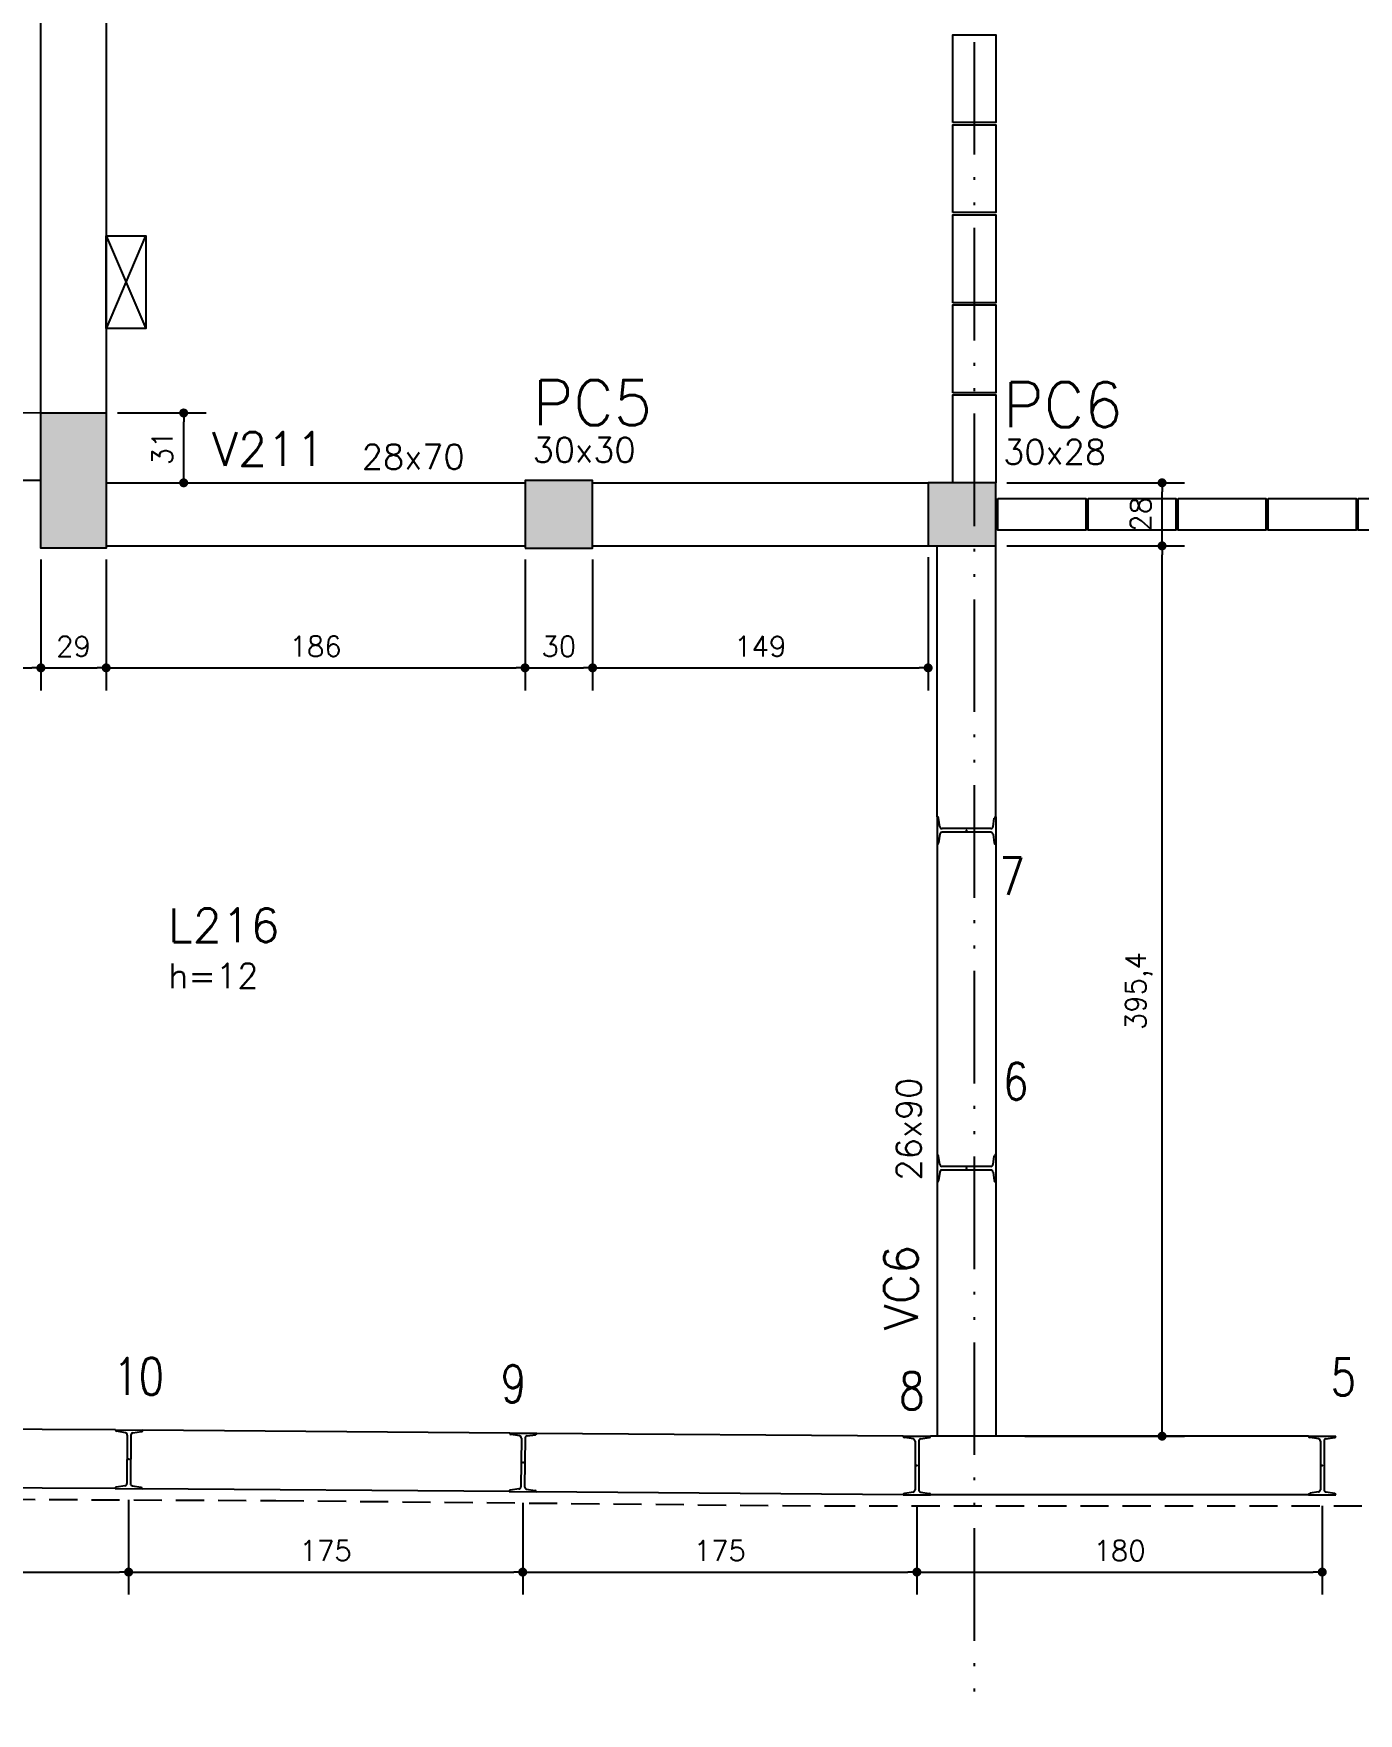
# Model space of a CAD drawing. Extents: x -15987 to 10579, y -7737 to -1189.
# Drawn here: x 6446 to 7035, y -7689 to -6943 of the extents above; entities that cross this region are included whole.
import ezdxf

# ---------------------------------------------------------------- set-up
doc = ezdxf.new("R2010")
doc.units = 0
doc.header["$LTSCALE"] = 25
doc.linetypes.add('DASHED2', pattern=[0.375, 0.25, -0.125])
doc.linetypes.add('ESTILO_TQS_0004', pattern=[3.3, 2, -0.4, 0.05, -0.4, 0.05, -0.4])
for name, color, linetype in [('COTA', 1, 'Continuous'), ('EIXOS', 1, 'ESTILO_TQS_0004'), ('H2', 252, 'Continuous'), ('L-D', 2, 'Continuous'), ('L-N', 4, 'Continuous'), ('P-D', 2, 'Continuous'), ('P-N', 5, 'Continuous'), ('P-S', 5, 'Continuous'), ('Pena_1', 1, 'Continuous'), ('PIL-N', 4, 'Continuous'), ('PROJ', 252, 'Continuous'), ('SOLO-FUNDAÇOES', 7, 'Continuous'), ('SOLOD-TEXTO-007', 7, 'Continuous'), ('TERRENO', 1, 'DASHED2'), ('VIG-D', 2, 'Continuous'), ('VIG-N', 4, 'Continuous'), ('VIGA', 3, 'Continuous')]:
    doc.layers.add(name, color=color, linetype=linetype)
doc.styles.add('COTA', font='romans.shx')
doc.styles.add('ROMANS', font='ROMANS')
doc.styles.get("Standard").update_dxf_attribs({"font": 'romans.shx'})
doc.dimstyles.new('forma', dxfattribs={"dimscale": 5, "dimtxt": 1.8, "dimasz": 0.8, "dimexe": 2, "dimexo": 1, "dimgap": 1, "dimtad": 1, "dimdec": 1, "dimzin": 9, "dimtxsty": 'COTA', "dimblk1": 'DOT', "dimblk2": 'DOT', "dimsah": 1, "dimcen": 0, "dimdle": 1, "dimclrd": 256, "dimclre": 256, "dimclrt": 2, "dimadec": 0, "dimazin": 0, "dimtfac": 1, "dimtdec": 0, "dimtmove": 0, "dimatfit": 3, "dimfxl": 1, "dimtolj": 1, "dimtzin": 0, "dimarcsym": 0})

# ---------------------------------------------------------------- blocks, each defined once
blk = doc.blocks.new('A$Cfd6049db')
at = {"layer": 'PROJ'}
for points in [[(-2835.86, -1361.99), (-2835.86, -1322.99), (-2816.86, -1322.99), (-2816.86, -1361.99), (-2835.86, -1361.99)], [(-2835.86, -1401.99), (-2835.86, -1362.99), (-2816.86, -1362.99), (-2816.86, -1401.99), (-2835.86, -1401.99)], [(-2835.86, -1441.99), (-2835.86, -1402.99), (-2816.86, -1402.99), (-2816.86, -1441.99), (-2835.86, -1441.99)], [(-2835.86, -1481.99), (-2835.86, -1442.99), (-2816.86, -1442.99), (-2816.86, -1481.99), (-2835.86, -1481.99)], [(-2835.86, -1521.99), (-2835.86, -1482.99), (-2816.86, -1482.99), (-2816.86, -1521.99), (-2835.86, -1521.99)], [(-2815.86, -1528.99), (-2776.86, -1528.99), (-2776.86, -1542.99), (-2815.86, -1542.99), (-2815.86, -1528.99)], [(-2775.86, -1528.99), (-2736.86, -1528.99), (-2736.86, -1542.99), (-2775.86, -1542.99), (-2775.86, -1528.99)], [(-2735.86, -1528.99), (-2696.86, -1528.99), (-2696.86, -1542.99), (-2735.86, -1542.99), (-2735.86, -1528.99)], [(-2695.86, -1528.99), (-2656.86, -1528.99), (-2656.86, -1542.99), (-2695.86, -1542.99), (-2695.86, -1528.99)], [(-2655.86, -1528.99), (-2616.86, -1528.99), (-2616.86, -1542.99), (-2655.86, -1542.99), (-2655.86, -1528.99)]]:
    blk.add_lwpolyline(points, dxfattribs=at)
blk = doc.blocks.new('_Dot')
at = {"color": 0, "linetype": 'ByBlock', "lineweight": -2}
blk.add_line((-0.5, 0), (-1, 0), dxfattribs=at)
at = {"color": 0, "linetype": 'ByBlock', "const_width": 0.5}
blk.add_lwpolyline([(-0.25, 0, 1), (0.25, 0, 1)], format="xyb", close=True, dxfattribs=at)
blk = doc.blocks.new('*D37')
at = {"layer": 'COTA', "lineweight": -2, "transparency": 16777216}
for p, q in [((6313.52, -7593.45), (6313.52, -7636.36)), ((6488.49, -7594.28), (6488.49, -7636.36)), ((6317.52, -7626.36), (6484.49, -7626.36))]:
    blk.add_line(p, q, dxfattribs=at)
at = {"layer": 'Defpoints', "color": 0, "transparency": 16777216}
for p in [(6313.52, -7588.45), (6488.49, -7589.28), (6488.49, -7626.36)]:
    blk.add_point(p, dxfattribs=at)
at = {"layer": 'COTA', "lineweight": -2, "transparency": 16777216, "xscale": 4, "yscale": 4, "zscale": 4, "rotation": 180}
blk.add_blockref('_Dot', (6313.52, -7626.36), dxfattribs=at)
at = {"layer": 'COTA', "lineweight": -2, "transparency": 16777216, "xscale": 4, "yscale": 4, "zscale": 4}
blk.add_blockref('_Dot', (6488.49, -7626.36), dxfattribs=at)
at = {"layer": 'COTA', "color": 2, "transparency": 16777216, "insert": (6401, -7616.86), "char_height": 9, "attachment_point": 5, "style": 'COTA'}
blk.add_mtext('\\A1;175 ', dxfattribs=at)
blk = doc.blocks.new('*D38')
at = {"layer": 'COTA', "lineweight": -2, "transparency": 16777216}
for p, q in [((6488.49, -7594.28), (6488.49, -7636.36)), ((6663.49, -7595.67), (6663.49, -7636.36)), ((6492.49, -7626.36), (6659.49, -7626.36))]:
    blk.add_line(p, q, dxfattribs=at)
at = {"layer": 'Defpoints', "color": 0, "transparency": 16777216}
for p in [(6488.49, -7589.28), (6663.49, -7590.67), (6663.49, -7626.36)]:
    blk.add_point(p, dxfattribs=at)
at = {"layer": 'COTA', "lineweight": -2, "transparency": 16777216, "xscale": 4, "yscale": 4, "zscale": 4, "rotation": 180}
blk.add_blockref('_Dot', (6488.49, -7626.36), dxfattribs=at)
at = {"layer": 'COTA', "lineweight": -2, "transparency": 16777216, "xscale": 4, "yscale": 4, "zscale": 4}
blk.add_blockref('_Dot', (6663.49, -7626.36), dxfattribs=at)
at = {"layer": 'COTA', "color": 2, "transparency": 16777216, "insert": (6575.99, -7616.86), "char_height": 9, "attachment_point": 5, "style": 'COTA'}
blk.add_mtext('\\A1;175 ', dxfattribs=at)
blk = doc.blocks.new('*D39')
at = {"layer": 'COTA', "lineweight": -2, "transparency": 16777216}
for p, q in [((6663.49, -7595.67), (6663.49, -7636.36)), ((6838.52, -7597), (6838.52, -7636.36)), ((6667.49, -7626.36), (6834.52, -7626.36))]:
    blk.add_line(p, q, dxfattribs=at)
at = {"layer": 'Defpoints', "color": 0, "transparency": 16777216}
for p in [(6663.49, -7590.67), (6838.52, -7592), (6838.52, -7626.36)]:
    blk.add_point(p, dxfattribs=at)
at = {"layer": 'COTA', "lineweight": -2, "transparency": 16777216, "xscale": 4, "yscale": 4, "zscale": 4, "rotation": 180}
blk.add_blockref('_Dot', (6663.49, -7626.36), dxfattribs=at)
at = {"layer": 'COTA', "lineweight": -2, "transparency": 16777216, "xscale": 4, "yscale": 4, "zscale": 4}
blk.add_blockref('_Dot', (6838.52, -7626.36), dxfattribs=at)
at = {"layer": 'COTA', "color": 2, "transparency": 16777216, "insert": (6751, -7616.86), "char_height": 9, "attachment_point": 5, "style": 'COTA'}
blk.add_mtext('\\A1;175 ', dxfattribs=at)
blk = doc.blocks.new('*D40')
at = {"layer": 'COTA', "lineweight": -2, "transparency": 16777216}
for p, q in [((6838.52, -7597), (6838.52, -7636.36)), ((7018.52, -7596.99), (7018.52, -7636.36)), ((6842.52, -7626.36), (7014.52, -7626.36))]:
    blk.add_line(p, q, dxfattribs=at)
at = {"layer": 'Defpoints', "color": 0, "transparency": 16777216}
for p in [(6838.52, -7592), (7018.52, -7591.99), (7018.52, -7626.36)]:
    blk.add_point(p, dxfattribs=at)
at = {"layer": 'COTA', "lineweight": -2, "transparency": 16777216, "xscale": 4, "yscale": 4, "zscale": 4, "rotation": 180}
blk.add_blockref('_Dot', (6838.52, -7626.36), dxfattribs=at)
at = {"layer": 'COTA', "lineweight": -2, "transparency": 16777216, "xscale": 4, "yscale": 4, "zscale": 4}
blk.add_blockref('_Dot', (7018.52, -7626.36), dxfattribs=at)
at = {"layer": 'COTA', "color": 2, "transparency": 16777216, "insert": (6928.52, -7616.86), "char_height": 9, "attachment_point": 5, "style": 'COTA'}
blk.add_mtext('\\A1;180 ', dxfattribs=at)
blk = doc.blocks.new('*D41')
at = {"layer": 'COTA', "lineweight": -2, "transparency": 16777216}
for p, q in [((6878.52, -7170.6), (6957.42, -7170.6)), ((6947.42, -7562), (6947.42, -7174.6)), ((6886.41, -7566), (6957.42, -7566))]:
    blk.add_line(p, q, dxfattribs=at)
at = {"layer": 'Defpoints', "color": 0, "transparency": 16777216}
for p in [(6873.52, -7170.6), (6947.42, -7170.6), (6881.41, -7566)]:
    blk.add_point(p, dxfattribs=at)
at = {"layer": 'COTA', "lineweight": -2, "transparency": 16777216, "xscale": 4, "yscale": 4, "zscale": 4}
for p, rotation in [((6947.42, -7170.6), 90), ((6947.42, -7566), 270)]:
    blk.add_blockref('_Dot', p, dxfattribs=dict(at, rotation=rotation))
at = {"layer": 'COTA', "color": 2, "transparency": 16777216, "insert": (6937.06, -7368.3), "char_height": 9, "attachment_point": 5, "rotation": 90, "style": 'COTA'}
blk.add_mtext('\\A1;395,4 ', dxfattribs=at)
blk = doc.blocks.new('*D42')
at = {"layer": 'COTA', "lineweight": -2, "transparency": 16777216}
for p, q in [((6878.52, -7142.6), (6957.42, -7142.6)), ((6947.42, -7166.6), (6947.42, -7146.6)), ((6878.52, -7170.6), (6957.42, -7170.6))]:
    blk.add_line(p, q, dxfattribs=at)
at = {"layer": 'Defpoints', "color": 0, "transparency": 16777216}
for p in [(6873.52, -7142.6), (6947.42, -7142.6), (6873.52, -7170.6)]:
    blk.add_point(p, dxfattribs=at)
at = {"layer": 'COTA', "lineweight": -2, "transparency": 16777216, "xscale": 4, "yscale": 4, "zscale": 4}
for p, rotation in [((6947.42, -7142.6), 90), ((6947.42, -7170.6), 270)]:
    blk.add_blockref('_Dot', p, dxfattribs=dict(at, rotation=rotation))
at = {"layer": 'COTA', "color": 2, "transparency": 16777216, "insert": (6937.92, -7156.6), "char_height": 9, "attachment_point": 5, "rotation": 90, "style": 'COTA'}
blk.add_mtext('\\A1;28 ', dxfattribs=at)
blk = doc.blocks.new('*D43')
at = {"layer": 'COTA', "lineweight": -2, "transparency": 16777216}
for p, q in [((6449.52, -7176.6), (6449.52, -7234.78)), ((6478.52, -7176.6), (6478.52, -7234.78)), ((6453.52, -7224.78), (6474.52, -7224.78))]:
    blk.add_line(p, q, dxfattribs=at)
at = {"layer": 'Defpoints', "color": 0, "transparency": 16777216}
for p in [(6449.52, -7171.6), (6478.52, -7171.6), (6478.52, -7224.78)]:
    blk.add_point(p, dxfattribs=at)
at = {"layer": 'COTA', "lineweight": -2, "transparency": 16777216, "xscale": 4, "yscale": 4, "zscale": 4, "rotation": 180}
blk.add_blockref('_Dot', (6449.52, -7224.78), dxfattribs=at)
at = {"layer": 'COTA', "lineweight": -2, "transparency": 16777216, "xscale": 4, "yscale": 4, "zscale": 4}
blk.add_blockref('_Dot', (6478.52, -7224.78), dxfattribs=at)
at = {"layer": 'COTA', "color": 2, "transparency": 16777216, "insert": (6464.02, -7215.28), "char_height": 9, "attachment_point": 5, "style": 'COTA'}
blk.add_mtext('\\A1;29 ', dxfattribs=at)
blk = doc.blocks.new('*D44')
at = {"layer": 'COTA', "lineweight": -2, "transparency": 16777216}
for p, q in [((6478.52, -7176.6), (6478.52, -7234.78)), ((6664.52, -7176.6), (6664.52, -7234.78)), ((6482.52, -7224.78), (6660.52, -7224.78))]:
    blk.add_line(p, q, dxfattribs=at)
at = {"layer": 'Defpoints', "color": 0, "transparency": 16777216}
for p in [(6478.52, -7171.6), (6664.52, -7171.6), (6664.52, -7224.78)]:
    blk.add_point(p, dxfattribs=at)
at = {"layer": 'COTA', "lineweight": -2, "transparency": 16777216, "xscale": 4, "yscale": 4, "zscale": 4, "rotation": 180}
blk.add_blockref('_Dot', (6478.52, -7224.78), dxfattribs=at)
at = {"layer": 'COTA', "lineweight": -2, "transparency": 16777216, "xscale": 4, "yscale": 4, "zscale": 4}
blk.add_blockref('_Dot', (6664.52, -7224.78), dxfattribs=at)
at = {"layer": 'COTA', "color": 2, "transparency": 16777216, "insert": (6571.52, -7215.28), "char_height": 9, "attachment_point": 5, "style": 'COTA'}
blk.add_mtext('\\A1;186 ', dxfattribs=at)
blk = doc.blocks.new('*D45')
at = {"layer": 'COTA', "lineweight": -2, "transparency": 16777216}
for p, q in [((6664.52, -7176.6), (6664.52, -7234.78)), ((6694.52, -7176.6), (6694.52, -7234.78)), ((6668.52, -7224.78), (6690.52, -7224.78))]:
    blk.add_line(p, q, dxfattribs=at)
at = {"layer": 'Defpoints', "color": 0, "transparency": 16777216}
for p in [(6664.52, -7171.6), (6694.52, -7171.6), (6694.52, -7224.78)]:
    blk.add_point(p, dxfattribs=at)
at = {"layer": 'COTA', "lineweight": -2, "transparency": 16777216, "xscale": 4, "yscale": 4, "zscale": 4, "rotation": 180}
blk.add_blockref('_Dot', (6664.52, -7224.78), dxfattribs=at)
at = {"layer": 'COTA', "lineweight": -2, "transparency": 16777216, "xscale": 4, "yscale": 4, "zscale": 4}
blk.add_blockref('_Dot', (6694.52, -7224.78), dxfattribs=at)
at = {"layer": 'COTA', "color": 2, "transparency": 16777216, "insert": (6679.52, -7215.28), "char_height": 9, "attachment_point": 5, "style": 'COTA'}
blk.add_mtext('\\A1;30 ', dxfattribs=at)
blk = doc.blocks.new('*D46')
at = {"layer": 'COTA', "lineweight": -2, "transparency": 16777216}
for p, q in [((6694.52, -7176.6), (6694.52, -7234.78)), ((6843.52, -7175.6), (6843.52, -7234.78)), ((6698.52, -7224.78), (6839.52, -7224.78))]:
    blk.add_line(p, q, dxfattribs=at)
at = {"layer": 'Defpoints', "color": 0, "transparency": 16777216}
for p in [(6694.52, -7171.6), (6843.52, -7170.6), (6843.52, -7224.78)]:
    blk.add_point(p, dxfattribs=at)
at = {"layer": 'COTA', "lineweight": -2, "transparency": 16777216, "xscale": 4, "yscale": 4, "zscale": 4, "rotation": 180}
blk.add_blockref('_Dot', (6694.52, -7224.78), dxfattribs=at)
at = {"layer": 'COTA', "lineweight": -2, "transparency": 16777216, "xscale": 4, "yscale": 4, "zscale": 4}
blk.add_blockref('_Dot', (6843.52, -7224.78), dxfattribs=at)
at = {"layer": 'COTA', "color": 2, "transparency": 16777216, "insert": (6769.02, -7215.28), "char_height": 9, "attachment_point": 5, "style": 'COTA'}
blk.add_mtext('\\A1;149 ', dxfattribs=at)
blk = doc.blocks.new('*D74')
at = {"layer": 'COTA', "lineweight": -2, "transparency": 16777216}
for p, q in [((6449.52, -7176.6), (6449.52, -7234.78)), ((6229.87, -7201.46), (6229.87, -7234.78)), ((6233.87, -7224.78), (6445.52, -7224.78))]:
    blk.add_line(p, q, dxfattribs=at)
at = {"layer": 'Defpoints', "color": 0, "transparency": 16777216}
for p in [(6449.52, -7171.6), (6229.87, -7196.46), (6449.52, -7224.78)]:
    blk.add_point(p, dxfattribs=at)
at = {"layer": 'COTA', "lineweight": -2, "transparency": 16777216, "xscale": 4, "yscale": 4, "zscale": 4, "rotation": 180}
blk.add_blockref('_Dot', (6229.87, -7224.78), dxfattribs=at)
at = {"layer": 'COTA', "lineweight": -2, "transparency": 16777216, "xscale": 4, "yscale": 4, "zscale": 4}
blk.add_blockref('_Dot', (6449.52, -7224.78), dxfattribs=at)
at = {"layer": 'COTA', "color": 2, "transparency": 16777216, "insert": (6339.69, -7214.42), "char_height": 9, "attachment_point": 5, "style": 'COTA'}
blk.add_mtext('\\A1;219,7 ', dxfattribs=at)
blk = doc.blocks.new('*D89')
at = {"layer": 'COTA', "lineweight": -2, "transparency": 16777216}
for p, q in [((6483.52, -7111.59), (6522.93, -7111.59)), ((6512.93, -7138.59), (6512.93, -7115.59)), ((6496.67, -7142.59), (6522.93, -7142.59))]:
    blk.add_line(p, q, dxfattribs=at)
at = {"layer": 'Defpoints', "color": 0, "transparency": 16777216}
for p in [(6478.52, -7111.59), (6512.93, -7111.59), (6491.67, -7142.59)]:
    blk.add_point(p, dxfattribs=at)
at = {"layer": 'COTA', "lineweight": -2, "transparency": 16777216, "xscale": 4, "yscale": 4, "zscale": 4}
for p, rotation in [((6512.93, -7111.59), 90), ((6512.93, -7142.59), 270)]:
    blk.add_blockref('_Dot', p, dxfattribs=dict(at, rotation=rotation))
at = {"layer": 'COTA', "color": 2, "transparency": 16777216, "insert": (6503.43, -7127.09), "char_height": 9, "attachment_point": 5, "rotation": 90, "style": 'COTA'}
blk.add_mtext('\\A1;31 ', dxfattribs=at)
blk = doc.blocks.new('perfilW250x38-5')
at = {"layer": 'PROJ', "linetype": 'Continuous'}
for p, q in [((0.0856, 0.0655), (0.2064, 0.0655)), ((0.1292, 0.0536), (0.0918, 0.0594)), ((0.1378, 0.0434), (0.1378, -0.1724)), ((0.1542, 0.0434), (0.1542, -0.1724)), ((0.1629, 0.0536), (0.2003, 0.0594)), ((0.0856, -0.1945), (0.2064, -0.1945)), ((0.1292, -0.1825), (0.0918, -0.1883)), ((0.1629, -0.1825), (0.2003, -0.1883))]:
    blk.add_line(p, q, dxfattribs=at)
for centre, radius, start, end in [((0.0918, 0.0655), 0.00614, 180, 270), ((0.1276, 0.0434), 0.0102, 0, 81.15819), ((0.1644, 0.0434), 0.0102, 98.84181, 180), ((0.2003, 0.0655), 0.00614, 270, 0), ((0.0918, -0.1945), 0.00614, 90, 180), ((0.1276, -0.1724), 0.0102, 278.84181, 0), ((0.1644, -0.1724), 0.0102, 180, 261.15819), ((0.2003, -0.1945), 0.00614, 0, 90)]:
    blk.add_arc(centre, radius, start, end, dxfattribs=at)
at = {"layer": 'PROJ'}
blk.add_point((0.146, -0.0645), dxfattribs=at)
blk = doc.blocks.new('A$Cef5519e7')
at = {"layer": 'VIGA'}
for points in [[(1063.99, -1850.27), (1063.99, -1988.19)], [(1089.99, -1850.27), (1089.99, -1988.19)], [(1063.99, -2000.27), (1063.99, -2113.23)], [(1089.99, -2000.27), (1089.99, -2113.23)], [(699.18, -2110.46), (536.15, -2109.71)], [(874.18, -2111.85), (711.26, -2110.58)], [(1048.95, -2113.24), (886.26, -2111.97)], [(1228.95, -2113.22), (1061.03, -2113.24)], [(699.18, -2136.46), (536.03, -2135.71)], [(874.18, -2137.85), (711, -2136.57)], [(1048.95, -2139.24), (886, -2137.97)], [(1228.95, -2139.22), (1061.03, -2139.24)]]:
    blk.add_lwpolyline(points, dxfattribs=at)
at = {"layer": 'SOLO-FUNDAÇOES', "color": 111, "xscale": 100, "yscale": 100, "zscale": 100}
for p, rotation in [((1083.44, -1829.63), 270), ((1083.44, -1979.63), 270), ((690.55, -2116.92), 359.4352138632432), ((865.55, -2118.31), 359.4352138632432)]:
    blk.add_blockref('perfilW250x38-5', p, dxfattribs=dict(at, rotation=rotation))
for p in [(1040.39, -2119.79), (1220.39, -2119.77)]:
    blk.add_blockref('perfilW250x38-5', p, dxfattribs=at)
at = {"layer": 'SOLOD-TEXTO-007', "style": 'ROMANS', "width": 0.8}
for s, p in [('7', (1091.63, -1872.79)), ('6', (1093.22, -1963.89)), ('10', (698.1, -2094.94)), ('5', (1238.73, -2095.21)), ('9', (870.22, -2098.21)), ('8', (1047.08, -2101.31))]:
    blk.add_text(s, height=16.5, dxfattribs=at).set_placement(p)

msp = doc.modelspace()

# ---------------------------------------------------------------- hatches: boundary and pattern name
at = {"layer": 'H2'}
for points in [[(6449.52, -7111.59), (6478.52, -7111.59), (6478.52, -7171.6), (6449.52, -7171.6)], [(6664.52, -7171.6), (6694.52, -7171.6), (6694.52, -7141.6), (6664.52, -7141.6)], [(6843.52, -7170.6), (6873.52, -7170.6), (6873.52, -7142.6), (6843.52, -7142.6)]]:
    msp.add_hatch(color=256, dxfattribs=at).paths.add_polyline_path(points)

# ---------------------------------------------------------------- linework, layer by layer
at = {"layer": 'EIXOS'}
msp.add_line((6864.02, -5461.86), (6864.02, -7689.12), dxfattribs=at)
at = {"layer": 'P-N', "linetype": 'Continuous'}
msp.add_lwpolyline([(6843.52, -7170.6), (6873.52, -7170.6), (6873.52, -7142.6), (6843.52, -7142.6), (6843.52, -7170.6)], dxfattribs=at)
at = {"layer": 'P-S'}
for points in [[(6449.52, -7111.59), (6478.52, -7111.59), (6478.52, -7171.6), (6449.52, -7171.6), (6449.52, -7111.59)], [(6664.52, -7171.6), (6694.52, -7171.6), (6694.52, -7141.6), (6664.52, -7141.6), (6664.52, -7171.6)]]:
    msp.add_lwpolyline(points, dxfattribs=at)
at = {"layer": 'Pena_1'}
for points in [[(6478.52, -7032.91), (6496.06, -7032.91), (6496.06, -7074.12), (6478.52, -7074.12), (6478.52, -7032.91)], [(6478.52, -7032.91), (6496.06, -7074.12)], [(6496.04, -7032.91), (6478.52, -7074.12)]]:
    msp.add_lwpolyline(points, dxfattribs=at)
at = {"layer": 'TERRENO', "linetype": 'DASHED2', "ltscale": 2}
msp.add_lwpolyline([(8359.47, -5578.84), (7610.11, -5581.94), (6927.42, -5584.99), (5669.14, -5594.35), (5498.88, -6591.06), (5414.85, -7102.45), (5328.14, -7538.06), (5319.52, -7588.6), (6247, -7593.14), (6553.8, -7594.59), (6798.65, -7597.01), (7370.85, -7596.96), (7899.7, -7605.56), (8137.16, -7606.46)], dxfattribs=at)
at = {"layer": 'VIGA'}
for points in [[(6478.52, -6611.1), (6478.52, -7111.59)], [(6449.52, -7111.6), (6449.52, -6803.1)], [(6449.52, -7111.59), (6229.52, -7111.6)], [(6449.52, -7141.6), (6229.52, -7141.6)], [(6478.52, -7142.59), (6664.52, -7142.59)], [(6694.52, -7142.6), (6843.52, -7142.6)], [(6478.52, -7170.59), (6664.52, -7170.6)], [(6694.52, -7170.6), (6843.52, -7170.6)], [(6847.52, -7290.96), (6847.52, -7170.6)], [(6873.52, -7290.96), (6873.52, -7170.6)]]:
    msp.add_lwpolyline(points, dxfattribs=at)

# ---------------------------------------------------------------- block references
msp.add_blockref('A$Cfd6049db', (9690.38, -5620.61))
at = {"layer": 'COTA'}
msp.add_blockref('A$Cef5519e7', (5783.53, -5452.77), dxfattribs=at)

# ---------------------------------------------------------------- texts
at = {"layer": 'L-D'}
msp.add_text('h=12', height=11, dxfattribs=at).set_placement((6506.04, -7367.05))
at = {"layer": 'L-N'}
msp.add_text('L216', height=15, dxfattribs=at).set_placement((6506.04, -7346.65))
at = {"layer": 'P-D', "linetype": 'Continuous'}
for s, p in [('30x30', (6667.91, -7133.5, 0.02)), ('30x28', (6876.81, -7134.39))]:
    msp.add_text(s, height=11, dxfattribs=at).set_placement(p)
at = {"layer": 'PIL-N', "linetype": 'Continuous'}
for s, p in [('PC5', (6667.91, -7117, 0.02)), ('PC6', (6876.81, -7117.89))]:
    msp.add_text(s, height=20, dxfattribs=at).set_placement(p)
at = {"layer": 'VIG-D', "linetype": 'Continuous'}
msp.add_text('28x70', height=11, dxfattribs=at).set_placement((6592, -7136.54, -0.02))
msp.add_text('26x90', height=11, rotation=90, dxfattribs=at).set_placement((6840.46, -7452.5, -0.02))
at = {"layer": 'VIG-N', "linetype": 'Continuous'}
msp.add_text('V211', height=15, dxfattribs=at).set_placement((6525.52, -7135.06, -0.02))
msp.add_text('VC6', height=15, rotation=90, dxfattribs=at).set_placement((6838.98, -7518.98, -0.02))

# ---------------------------------------------------------------- dimensions: what is measured, and where the dimension line sits
at = {"layer": 'COTA'}
for base, p1, p2, override, picture, middle in [((6512.93, -7111.59), (6491.67, -7142.59), (6478.52, -7111.59), {"dimpost": ' '}, '*D89', (6503.43, -7127.09)), ((6947.42, -7142.6), (6873.52, -7170.6), (6873.52, -7142.6), {"dimpost": ' ', "dimtmove": 1}, '*D42', (6937.92, -7156.6)), ((6947.42, -7170.6), (6881.41, -7566), (6873.52, -7170.6), {"dimpost": ' '}, '*D41', (6937.06, -7368.3))]:
    dim = msp.add_linear_dim(base=base, p1=p1, p2=p2, angle=90, dimstyle='forma', override=override, dxfattribs=at)
    dim.commit()
    dim.dimension.update_dxf_attribs({"geometry": picture, "text_midpoint": middle})
for base, p1, p2, override, picture, middle in [((6449.516933, -7224.782063), (6229.866927, -7196.460765), (6449.516933, -7171.597381), {"dimpost": ' '}, '*D74', (6339.69193, -7214.42492)), ((6478.52, -7224.78), (6449.52, -7171.6), (6478.52, -7171.6), {"dimpost": ' '}, '*D43', (6464.02, -7215.28)), ((6664.52, -7224.78), (6478.52, -7171.6), (6664.52, -7171.6), {"dimpost": ' ', "dimtmove": 1}, '*D44', (6571.52, -7215.28)), ((6694.52, -7224.78), (6664.52, -7171.6), (6694.52, -7171.6), {"dimpost": ' ', "dimtmove": 1}, '*D45', (6679.52, -7215.28)), ((6843.52, -7224.78), (6694.52, -7171.6), (6843.52, -7170.6), {"dimpost": ' ', "dimtmove": 1}, '*D46', (6769.02, -7215.28)), ((6488.49, -7626.36), (6313.52, -7588.45), (6488.49, -7589.28), {"dimpost": ' ', "dimtmove": 1}, '*D37', (6401, -7616.86)), ((6663.49, -7626.36), (6488.49, -7589.28), (6663.49, -7590.67), {"dimpost": ' ', "dimtmove": 1}, '*D38', (6575.99, -7616.86)), ((6838.52, -7626.36), (6663.49, -7590.67), (6838.52, -7592), {"dimpost": ' ', "dimtmove": 1}, '*D39', (6751, -7616.86)), ((7018.52, -7626.36), (6838.52, -7592), (7018.52, -7591.99), {"dimpost": ' ', "dimtmove": 1}, '*D40', (6928.52, -7616.86))]:
    dim = msp.add_linear_dim(base=base, p1=p1, p2=p2, dimstyle='forma', override=override, dxfattribs=at)
    dim.commit()
    dim.dimension.update_dxf_attribs({"geometry": picture, "text_midpoint": middle})

doc.saveas('drawing.dxf')
